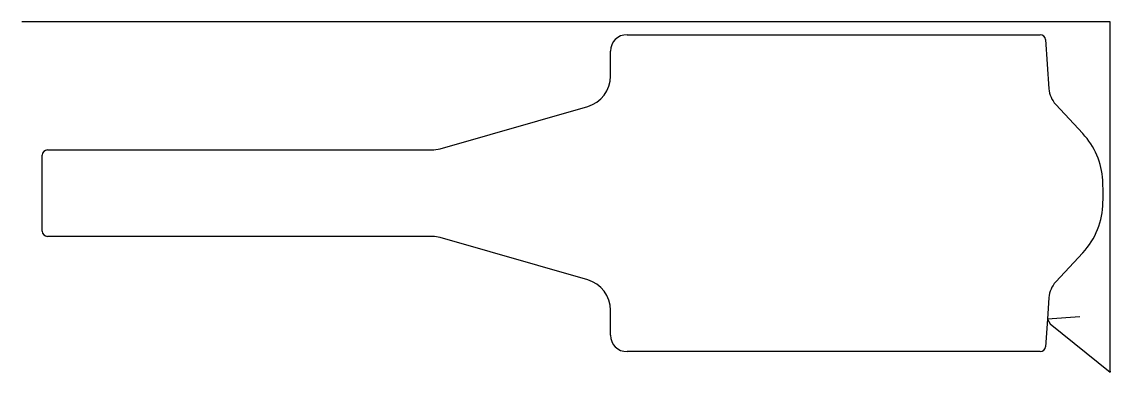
# Model space of a CAD drawing. Header units: metres. Extents: x 600 to 1620, y 0 to 328.
import ezdxf

# ---------------------------------------------------------------- set-up
doc = ezdxf.new("R2010")
doc.units = ezdxf.units.M

msp = doc.modelspace()

# ---------------------------------------------------------------- linework, layer by layer
at = {"layer": 'TOOL_0'}
for p, q in [((601.077, 328.368), (600.077, 328.368)), ((1620.045, 328.368), (601.077, 328.368)), ((1620.045, 1.003), (1620.045, 328.368)), ((1167.245, 316.278), (1554.424, 316.278)), ((1559.412, 311.627), (1562.629, 265.626)), ((1151.745, 277.411), (1151.745, 300.778)), ((992.16, 209.421), (1130.376, 249.054)), ((1568.961, 250.994), (1594.34, 223.587)), ((624.245, 208.278), (984.029, 208.278)), ((619.245, 132.278), (619.245, 203.278)), ((985.058, 127.26), (624.245, 127.278)), ((1130.376, 86.502), (992.16, 126.135)), ((1594.34, 111.972), (1568.96, 84.565)), ((1562.628, 69.933), (1561.224, 49.848)), ((1151.745, 34.778), (1151.745, 58.145)), ((1591.577, 51.76), (1561.224, 49.846)), ((1561.224, 49.846), (1559.412, 23.929)), ((1561.224, 49.848), (1563.741, 45.441)), ((1563.741, 45.441), (1620.045, 0.003)), ((1554.424, 19.278), (1167.245, 19.278)), ((1620.045, 0.003), (1620.045, 1.003)), ((1620.045, 1.003), (1620.045, 0.003)), ((1620.045, 0.003), (1620.045, 1.003))]:
    msp.add_line(p, q, dxfattribs=at)
for centre, radius, start, end in [((1167.245, 300.778), 15.5, 90, 180), ((1554.412, 311.265), 5.013, 4.140989, 89.862847), ((1122.166, 277.47), 29.578, 286.115155, 359.885715), ((1586.648, 267.334), 24.08, 184.067477, 222.733061), ((1542.22, 175.347), 71.018, 3.61433, 42.786001), ((624.245, 203.278), 5, 90, 180), ((984.029, 237.778), 29.5, 270, 285.999554), ((1233.009, 166.918), 380.307, 358.824043, 1.944748), ((1542.051, 160.289), 71.195, 317.260906, 359.053541), ((624.245, 132.278), 5, 180, 270), ((983.932, 97.17), 30.111, 74.141903, 87.856931), ((1122.167, 58.086), 29.578, 0.114289, 73.886706), ((1586.647, 68.225), 24.08, 137.266939, 175.932523), ((1167.245, 34.778), 15.5, 180, 270), ((1554.412, 24.291), 5.013, 270.137153, 355.859011)]:
    msp.add_arc(centre, radius, start, end, dxfattribs=at)

doc.saveas('drawing.dxf')
